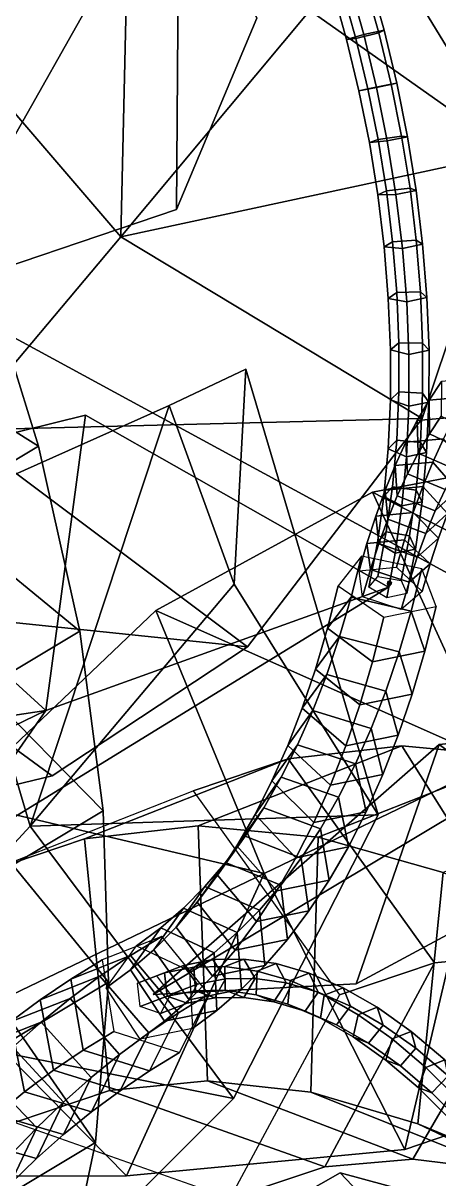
# Model space of a CAD drawing. Header units: metres. Extents: x -219 to 389, y -251 to 301.
# Drawn here: x 232.34 to 241.09, y 5.64 to 29.98 of the extents above; entities that cross this region are included whole.
import ezdxf

# ---------------------------------------------------------------- set-up
doc = ezdxf.new("R2010")
doc.units = ezdxf.units.M

msp = doc.modelspace()

# ---------------------------------------------------------------- linework, layer by layer
at = {"layer": 'Breeder_2Pdncle', "color": 3}
for points in [[(232.6656, 21.06792, 752.6669), (231.4367, 25.02446, 754.0355), (229.1978, 25.9537, 749.2349), (230.2727, 22.5646, 748.0892)], [(228.8534, 18.7818, 755.8525), (227.6245, 22.7384, 757.2211), (231.4367, 25.02446, 754.0355), (232.6656, 21.06792, 752.6669)], [(233.5331, 17.1703, 750.908), (232.6656, 21.06792, 752.6669), (230.2727, 22.5646, 748.0892), (231.0392, 19.2221, 746.6077)], [(229.7209, 14.8842, 754.0936), (228.8534, 18.7818, 755.8525), (232.6656, 21.06792, 752.6669), (233.5331, 17.1703, 750.908)], [(234.0262, 13.3902, 748.7854), (233.5331, 17.1703, 750.908), (231.0392, 19.2221, 746.6077), (231.4858, 15.9764, 744.813)], [(230.2139, 11.1041, 751.971), (229.7209, 14.8842, 754.0936), (233.5331, 17.1703, 750.908), (234.0262, 13.3902, 748.7854)], [(234.1374, 9.7845, 746.331), (234.0262, 13.3902, 748.7854), (231.4858, 15.9764, 744.813), (231.6057, 12.8765, 742.7321)], [(237.92, 14.4864, 754.6397), (240.3119, 14.7577, 758.2787), (236.0226, 13.07321, 761.2236), (233.6307, 12.8019, 757.5845)], [(240.3119, 14.7577, 758.2787), (242.8409, 14.5199, 761.8264), (238.5516, 12.8354, 764.7711), (236.0226, 13.07321, 761.2236)], [(240.9989, 10.1896, 753.6501), (243.0566, 10.389, 756.7614), (240.3119, 14.7577, 758.2787), (237.92, 14.4864, 754.6397)], [(243.0566, 10.389, 756.7614), (245.2293, 10.1526, 759.7908), (242.8409, 14.5199, 761.8264), (240.3119, 14.7577, 758.2787)], [(235.922, 13.8137, 751.3446), (237.92, 14.4864, 754.6397), (233.6307, 12.8019, 757.5845), (231.6327, 12.1291, 754.2894)], [(239.0009, 9.5168, 750.355), (240.9989, 10.1896, 753.6501), (237.92, 14.4864, 754.6397), (235.922, 13.8137, 751.3446)], [(242.8409, 14.5199, 761.8264), (245.4689, 13.7766, 765.2291), (241.1796, 12.09212, 768.1738), (238.5516, 12.8354, 764.7711)], [(230.3251, 7.4984, 749.5166), (230.2139, 11.1041, 751.971), (234.0262, 13.3902, 748.7854), (234.1374, 9.7845, 746.331)], [(233.6307, 12.8019, 757.5845), (236.0226, 13.07321, 761.2236), (236.2196, 7.7039, 761.4553), (234.1618, 7.5044, 758.344)], [(236.0226, 13.07321, 761.2236), (238.5516, 12.8354, 764.7711), (238.3923, 7.4675, 764.4848), (236.2196, 7.7039, 761.4553)], [(233.865, 6.4074, 743.5817), (234.1374, 9.7845, 746.331), (231.6057, 12.8765, 742.7321), (231.3973, 9.9689, 740.3961)], [(231.6327, 12.1291, 754.2894), (233.6307, 12.8019, 757.5845), (234.1618, 7.5044, 758.344), (232.1638, 6.8317, 755.0489)], [(238.5516, 12.8354, 764.7711), (241.1796, 12.09212, 768.1738), (240.6474, 6.7988, 767.3868), (238.3923, 7.4675, 764.4848)], [(241.1796, 12.09212, 768.1738), (243.8672, 10.8544, 771.3805), (242.9508, 5.7078, 770.1179), (240.6474, 6.7988, 767.3868)], [(238.6895, 5.8992, 755.9263), (240.5419, 6.05455, 758.7133), (243.0566, 10.389, 756.7614), (240.9989, 10.1896, 753.6501)], [(240.5419, 6.05455, 758.7133), (242.4958, 5.8189, 761.4244), (245.2293, 10.1526, 759.7908), (243.0566, 10.389, 756.7614)], [(236.6915, 5.2265, 752.6312), (238.6895, 5.8992, 755.9263), (240.9989, 10.1896, 753.6501), (239.0009, 9.5168, 750.355)], [(230.0528, 4.1214, 746.7673), (230.3251, 7.4984, 749.5166), (234.1374, 9.7845, 746.331), (233.865, 6.4074, 743.5817)], [(233.2132, 3.3098, 740.5788), (233.865, 6.4074, 743.5817), (231.3973, 9.9689, 740.3961), (230.8635, 7.2974, 737.8403)], [(234.1618, 7.5044, 758.344), (236.2196, 7.7039, 761.4553), (240.5419, 6.05455, 758.7133), (238.6895, 5.8992, 755.9263)], [(236.2196, 7.7039, 761.4553), (238.3923, 7.4675, 764.4848), (242.4958, 5.8189, 761.4244), (240.5419, 6.05455, 758.7133)], [(232.1638, 6.8317, 755.0489), (234.1618, 7.5044, 758.344), (238.6895, 5.8992, 755.9263), (236.6915, 5.2265, 752.6312)], [(238.3923, 7.4675, 764.4848), (240.6474, 6.7988, 767.3868), (244.5216, 5.1961, 764.0189), (242.4958, 5.8189, 761.4244)], [(232.3143, 0.8088, 737.7084), (233.2132, 3.3098, 740.5788), (230.8635, 7.2974, 737.8403), (229.9646, 4.7964, 734.9698)], [(240.6474, 6.7988, 767.3868), (242.9508, 5.7078, 770.1179), (246.5889, 4.1953, 766.4576), (244.5216, 5.1961, 764.0189)], [(229.401, 1.02379, 743.7644), (230.0528, 4.1214, 746.7673), (233.865, 6.4074, 743.5817), (233.2132, 3.3098, 740.5788)]]:
    msp.add_3dface(points, dxfattribs=at)
at = {"layer": 'Breeder_Intrnd', "color": 3}
for points in [[(241.6708, 22.1083, 766.775), (241.9305, 22.5017, 767.4063), (241.1418, 22.4288, 767.7761), (240.8821, 22.03534, 767.1448)], [(240.8821, 22.03534, 767.1448), (241.1418, 22.4288, 767.7761), (241.1353, 21.7001, 768.2321), (240.8886, 21.3275, 767.6325)], [(241.4222, 21.6819, 766.1607), (241.6708, 22.1083, 766.775), (240.8821, 22.03534, 767.1448), (240.6335, 21.6089, 766.5305)], [(240.6335, 21.6089, 766.5305), (240.8821, 22.03534, 767.1448), (240.8886, 21.3275, 767.6325), (240.6524, 20.9237, 767.0491)], [(241.1853, 21.2237, 765.565), (241.4222, 21.6819, 766.1607), (240.6335, 21.6089, 766.5305), (240.3966, 21.1507, 765.9348)], [(240.8886, 21.3275, 767.6325), (241.1353, 21.7001, 768.2321), (241.9038, 21.3238, 768.15), (241.6651, 20.964, 767.57)], [(240.3966, 21.1507, 765.9348), (240.6335, 21.6089, 766.5305), (240.6524, 20.9237, 767.0491), (240.4273, 20.4896, 766.4834)], [(240.9606, 20.7347, 764.9894), (241.1853, 21.2237, 765.565), (240.3966, 21.1507, 765.9348), (240.1719, 20.6618, 765.3592)], [(240.6524, 20.9237, 767.0491), (240.8886, 21.3275, 767.6325), (241.6651, 20.964, 767.57), (241.4365, 20.5741, 767.0056)], [(241.4708, 20.1427, 765.3471), (241.6844, 20.6059, 765.8939), (241.1853, 21.2237, 765.565), (240.9606, 20.7347, 764.9894)], [(240.1719, 20.6618, 765.3592), (240.3966, 21.1507, 765.9348), (240.4273, 20.4896, 766.4834), (240.2137, 20.02643, 765.9366)], [(240.7486, 20.2162, 764.4352), (240.9606, 20.7347, 764.9894), (240.1719, 20.6618, 765.3592), (239.96, 20.1433, 764.8051)], [(240.4273, 20.4896, 766.4834), (240.6524, 20.9237, 767.0491), (241.4365, 20.5741, 767.0056), (241.2186, 20.1549, 766.4583)], [(241.2694, 19.6513, 764.8207), (241.4708, 20.1427, 765.3471), (240.9606, 20.7347, 764.9894), (240.7486, 20.2162, 764.4352)], [(239.96, 20.1433, 764.8051), (240.1719, 20.6618, 765.3592), (240.2137, 20.02643, 765.9366), (240.0123, 19.5351, 765.4102)], [(240.2137, 20.02643, 765.9366), (240.4273, 20.4896, 766.4834), (241.2186, 20.1549, 766.4583), (241.0119, 19.7074, 765.9292)], [(241.0119, 19.7074, 765.9292), (241.2186, 20.1549, 766.4583), (241.6844, 20.6059, 765.8939), (241.4708, 20.1427, 765.3471)], [(240.55, 19.6694, 763.9037), (240.7486, 20.2162, 764.4352), (239.96, 20.1433, 764.8051), (239.7613, 19.5965, 764.2736)], [(241.0806, 19.1331, 764.3158), (241.2694, 19.6513, 764.8207), (240.7486, 20.2162, 764.4352), (240.55, 19.6694, 763.9037)], [(239.7613, 19.5965, 764.2736), (239.96, 20.1433, 764.8051), (240.0123, 19.5351, 765.4102), (239.8235, 19.01687, 764.9053)], [(240.0123, 19.5351, 765.4102), (240.2137, 20.02643, 765.9366), (241.0119, 19.7074, 765.9292), (240.8169, 19.2328, 765.4198)], [(240.8169, 19.2328, 765.4198), (241.0119, 19.7074, 765.9292), (241.4708, 20.1427, 765.3471), (241.2694, 19.6513, 764.8207)], [(240.3651, 19.09566, 763.3964), (240.55, 19.6694, 763.9037), (239.7613, 19.5965, 764.2736), (239.5765, 19.02271, 763.7662)], [(239.5765, 19.02271, 763.7662), (239.7613, 19.5965, 764.2736), (239.8235, 19.01687, 764.9053), (239.6477, 18.4729, 764.4232)], [(239.8235, 19.01687, 764.9053), (240.0123, 19.5351, 765.4102), (240.8169, 19.2328, 765.4198), (240.6341, 18.7321, 764.9312)], [(240.9048, 18.5892, 763.8337), (241.0806, 19.1331, 764.3158), (240.55, 19.6694, 763.9037), (240.3651, 19.09566, 763.3964)], [(240.6341, 18.7321, 764.9312), (240.8169, 19.2328, 765.4198), (241.2694, 19.6513, 764.8207), (241.0806, 19.1331, 764.3158)], [(240.2005, 18.5186, 762.9315), (240.3651, 19.09566, 763.3964), (239.5765, 19.02271, 763.7662), (239.4118, 18.4457, 763.3013)], [(239.4118, 18.4457, 763.3013), (239.5765, 19.02271, 763.7662), (239.6477, 18.4729, 764.4232), (239.483, 17.896, 763.9583)], [(239.6477, 18.4729, 764.4232), (239.8235, 19.01687, 764.9053), (240.6341, 18.7321, 764.9312), (240.4639, 18.2066, 764.4647)], [(240.7401, 18.0123, 763.3688), (240.9048, 18.5892, 763.8337), (240.3651, 19.09566, 763.3964), (240.2005, 18.5186, 762.9315)], [(240.4639, 18.2066, 764.4647), (240.6341, 18.7321, 764.9312), (241.0806, 19.1331, 764.3158), (240.9048, 18.5892, 763.8337)], [(239.2443, 17.8893, 762.1848), (239.46, 18.7527, 762.8155), (238.9694, 18.1261, 763.8394), (238.7458, 17.2337, 763.1865)], [(240.5037, 17.5943, 762.0918), (240.7273, 18.4867, 762.7447), (239.46, 18.7527, 762.8155), (239.2443, 17.8893, 762.1848)], [(240.2993, 17.6296, 763.9998), (240.4639, 18.2066, 764.4647), (240.9048, 18.5892, 763.8337), (240.7401, 18.0123, 763.3688)], [(239.483, 17.896, 763.9583), (239.6477, 18.4729, 764.4232), (240.4639, 18.2066, 764.4647), (240.2993, 17.6296, 763.9998)], [(240.7953, 16.7537, 763.0353), (241.0317, 17.6932, 763.7242), (240.7273, 18.4867, 762.7447), (240.5037, 17.5943, 762.0918)], [(238.7458, 17.2337, 763.1865), (238.9694, 18.1261, 763.8394), (239.9288, 17.467, 764.411), (239.6925, 16.5275, 763.722)], [(239.0015, 17.05829, 761.5211), (239.2443, 17.8893, 762.1848), (238.7458, 17.2337, 763.1865), (238.4942, 16.3749, 762.4996)], [(240.2521, 16.7355, 761.4049), (240.5037, 17.5943, 762.0918), (239.2443, 17.8893, 762.1848), (239.0015, 17.05829, 761.5211)], [(239.6925, 16.5275, 763.722), (239.9288, 17.467, 764.411), (241.0317, 17.6932, 763.7242), (240.7953, 16.7537, 763.0353)], [(240.5295, 15.8496, 762.3105), (240.7953, 16.7537, 763.0353), (240.5037, 17.5943, 762.0918), (240.2521, 16.7355, 761.4049)], [(238.7321, 16.2617, 760.8262), (239.0015, 17.05829, 761.5211), (238.4942, 16.3749, 762.4996), (238.2152, 15.5517, 761.7805)], [(238.4942, 16.3749, 762.4996), (238.7458, 17.2337, 763.1865), (239.6925, 16.5275, 763.722), (239.4266, 15.6234, 762.9974)], [(239.9731, 15.9123, 760.6857), (240.2521, 16.7355, 761.4049), (239.0015, 17.05829, 761.5211), (238.7321, 16.2617, 760.8262)], [(239.4266, 15.6234, 762.9974), (239.6925, 16.5275, 763.722), (240.7953, 16.7537, 763.0353), (240.5295, 15.8496, 762.3105)], [(240.2347, 14.9832, 761.5518), (240.5295, 15.8496, 762.3105), (240.2521, 16.7355, 761.4049), (239.9731, 15.9123, 760.6857)], [(238.2152, 15.5517, 761.7805), (238.4942, 16.3749, 762.4996), (239.4266, 15.6234, 762.9974), (239.1318, 14.757, 762.2386)], [(238.4369, 15.5014, 760.1017), (238.7321, 16.2617, 760.8262), (238.2152, 15.5517, 761.7805), (237.9094, 14.7662, 761.0307)], [(239.6673, 15.1267, 759.936), (239.9731, 15.9123, 760.6857), (238.7321, 16.2617, 760.8262), (238.4369, 15.5014, 760.1017)], [(239.1318, 14.757, 762.2386), (239.4266, 15.6234, 762.9974), (240.5295, 15.8496, 762.3105), (240.2347, 14.9832, 761.5518)], [(239.9118, 14.1565, 760.761), (240.2347, 14.9832, 761.5518), (239.9731, 15.9123, 760.6857), (239.6673, 15.1267, 759.936)], [(238.1165, 14.7794, 759.3494), (238.4369, 15.5014, 760.1017), (237.9094, 14.7662, 761.0307), (237.5776, 14.02022, 760.2523)], [(237.9094, 14.7662, 761.0307), (238.2152, 15.5517, 761.7805), (239.1318, 14.757, 762.2386), (238.8089, 13.9303, 761.4478)], [(239.3355, 14.3807, 759.1575), (239.6673, 15.1267, 759.936), (238.4369, 15.5014, 760.1017), (238.1165, 14.7794, 759.3494)], [(239.5614, 13.3714, 759.9399), (239.9118, 14.1565, 760.761), (239.6673, 15.1267, 759.936), (239.3355, 14.3807, 759.1575)], [(238.8089, 13.9303, 761.4478), (239.1318, 14.757, 762.2386), (240.2347, 14.9832, 761.5518), (239.9118, 14.1565, 760.761)], [(237.7717, 14.09731, 758.5711), (238.1165, 14.7794, 759.3494), (237.5776, 14.02022, 760.2523), (237.2206, 13.3155, 759.4468)], [(237.5776, 14.02022, 760.2523), (237.9094, 14.7662, 761.0307), (238.8089, 13.9303, 761.4478), (238.4586, 13.1452, 760.6266)], [(238.9785, 13.676, 758.3521), (239.3355, 14.3807, 759.1575), (238.1165, 14.7794, 759.3494), (237.7717, 14.09731, 758.5711)], [(239.1846, 12.63, 759.0905), (239.5614, 13.3714, 759.9399), (239.3355, 14.3807, 759.1575), (238.9785, 13.676, 758.3521)], [(238.4586, 13.1452, 760.6266), (238.8089, 13.9303, 761.4478), (239.9118, 14.1565, 760.761), (239.5614, 13.3714, 759.9399)], [(237.4034, 13.4567, 757.7687), (237.7717, 14.09731, 758.5711), (237.2206, 13.3155, 759.4468), (236.8393, 12.6538, 758.6166)], [(237.2206, 13.3155, 759.4468), (237.5776, 14.02022, 760.2523), (238.4586, 13.1452, 760.6266), (238.0817, 12.4038, 759.7773)], [(238.5972, 13.0144, 757.5218), (238.9785, 13.676, 758.3521), (237.7717, 14.09731, 758.5711), (237.4034, 13.4567, 757.7687)], [(238.782, 11.9339, 758.2148), (239.1846, 12.63, 759.0905), (238.9785, 13.676, 758.3521), (238.5972, 13.0144, 757.5218)], [(237.0123, 12.8593, 756.9439), (237.4034, 13.4567, 757.7687), (236.8393, 12.6538, 758.6166), (236.4345, 12.03679, 757.7632)], [(238.1924, 12.3973, 756.6685), (238.5972, 13.0144, 757.5218), (237.4034, 13.4567, 757.7687), (237.0123, 12.8593, 756.9439)], [(236.8393, 12.6538, 758.6166), (237.2206, 13.3155, 759.4468), (238.0817, 12.4038, 759.7773), (237.6792, 11.7077, 758.9017)], [(238.0817, 12.4038, 759.7773), (238.4586, 13.1452, 760.6266), (239.5614, 13.3714, 759.9399), (239.1846, 12.63, 759.0905)], [(238.3549, 11.2849, 757.3151), (238.782, 11.9339, 758.2148), (238.5972, 13.0144, 757.5218), (238.1924, 12.3973, 756.6685)], [(236.5996, 12.3064, 756.099), (237.0123, 12.8593, 756.9439), (236.4345, 12.03679, 757.7632), (236.0072, 11.4658, 756.8891)], [(236.4345, 12.03679, 757.7632), (236.8393, 12.6538, 758.6166), (237.6792, 11.7077, 758.9017), (237.252, 11.05877, 758.0019)], [(237.7651, 11.8263, 755.7944), (238.1924, 12.3973, 756.6685), (237.0123, 12.8593, 756.9439), (236.5996, 12.3064, 756.099)], [(237.6792, 11.7077, 758.9017), (238.0817, 12.4038, 759.7773), (239.1846, 12.63, 759.0905), (238.782, 11.9339, 758.2148)], [(236.166, 11.7994, 755.2358), (236.5996, 12.3064, 756.099), (236.0072, 11.4658, 756.8891), (235.5585, 10.9423, 755.9962)], [(237.3164, 11.3028, 754.9014), (237.7651, 11.8263, 755.7944), (236.5996, 12.3064, 756.099), (236.166, 11.7994, 755.2358)], [(237.904, 10.6845, 756.3934), (238.3549, 11.2849, 757.3151), (238.1924, 12.3973, 756.6685), (237.7651, 11.8263, 755.7944)], [(236.0072, 11.4658, 756.8891), (236.4345, 12.03679, 757.7632), (237.252, 11.05877, 758.0019), (236.8012, 10.4583, 757.0802)], [(237.252, 11.05877, 758.0019), (237.6792, 11.7077, 758.9017), (238.782, 11.9339, 758.2148), (238.3549, 11.2849, 757.3151)], [(235.7128, 11.3395, 754.3566), (236.166, 11.7994, 755.2358), (235.5585, 10.9423, 755.9962), (235.0895, 10.4675, 755.0866)], [(236.8474, 10.8281, 753.9919), (237.3164, 11.3028, 754.9014), (236.166, 11.7994, 755.2358), (235.7128, 11.3395, 754.3566)], [(237.4306, 10.1342, 755.452), (237.904, 10.6845, 756.3934), (237.7651, 11.8263, 755.7944), (237.3164, 11.3028, 754.9014)], [(235.5585, 10.9423, 755.9962), (236.0072, 11.4658, 756.8891), (236.8012, 10.4583, 757.0802), (236.3278, 9.908, 756.1388)], [(235.241, 10.9278, 753.4634), (235.7128, 11.3395, 754.3566), (235.0895, 10.4675, 755.0866), (234.6012, 10.04272, 754.1627)], [(236.3591, 10.4032, 753.0679), (236.8474, 10.8281, 753.9919), (235.7128, 11.3395, 754.3566), (235.241, 10.9278, 753.4634)], [(236.8012, 10.4583, 757.0802), (237.252, 11.05877, 758.0019), (238.3549, 11.2849, 757.3151), (237.904, 10.6845, 756.3934)], [(236.9358, 9.6353, 754.4931), (237.4306, 10.1342, 755.452), (237.3164, 11.3028, 754.9014), (236.8474, 10.8281, 753.9919)], [(234.6015, 10.3436, 751.0272), (235.2587, 10.7481, 752.2158), (234.0026, 10.2548, 753.0781), (233.3455, 9.8503, 751.8896)], [(234.7269, 10.5486, 752.5129), (235.241, 10.9278, 753.4634), (234.6012, 10.04272, 754.1627), (234.0871, 9.6634, 753.2122)], [(235.6099, 9.1384, 750.9233), (236.2501, 9.532, 752.0811), (235.2587, 10.7481, 752.2158), (234.6015, 10.3436, 751.0272)], [(235.8451, 10.02405, 752.1175), (236.3591, 10.4032, 753.0679), (235.241, 10.9278, 753.4634), (234.7269, 10.5486, 752.5129)], [(235.0895, 10.4675, 755.0866), (235.5585, 10.9423, 755.9962), (236.3278, 9.908, 756.1388), (235.833, 9.4091, 755.1799)], [(236.4208, 9.1889, 753.519), (236.9358, 9.6353, 754.4931), (236.8474, 10.8281, 753.9919), (236.3591, 10.4032, 753.0679)], [(234.6012, 10.04272, 754.1627), (235.0895, 10.4675, 755.0866), (235.833, 9.4091, 755.1799), (235.3179, 8.9627, 754.2059)], [(236.3278, 9.908, 756.1388), (236.8012, 10.4583, 757.0802), (237.904, 10.6845, 756.3934), (237.4306, 10.1342, 755.452)], [(233.9589, 9.9077, 749.8419), (234.6015, 10.3436, 751.0272), (233.3455, 9.8503, 751.8896), (232.7029, 9.4144, 750.7042)], [(233.3455, 9.8503, 751.8896), (234.0026, 10.2548, 753.0781), (234.2481, 8.7457, 753.4556), (233.6078, 8.3522, 752.2979)], [(234.9838, 8.7143, 749.7687), (235.6099, 9.1384, 750.9233), (234.6015, 10.3436, 751.0272), (233.9589, 9.9077, 749.8419)], [(235.9067, 8.8097, 752.5686), (236.4208, 9.1889, 753.519), (236.3591, 10.4032, 753.0679), (235.8451, 10.02405, 752.1175)], [(234.0871, 9.6634, 753.2122), (234.6012, 10.04272, 754.1627), (235.3179, 8.9627, 754.2059), (234.8039, 8.5835, 753.2554)], [(235.833, 9.4091, 755.1799), (236.3278, 9.908, 756.1388), (237.4306, 10.1342, 755.452), (236.9358, 9.6353, 754.4931)], [(233.3312, 9.4406, 748.6603), (233.9589, 9.9077, 749.8419), (232.7029, 9.4144, 750.7042), (232.0751, 8.9473, 749.5226)], [(232.7029, 9.4144, 750.7042), (233.3455, 9.8503, 751.8896), (233.6078, 8.3522, 752.2979), (232.9817, 7.928, 751.1432)], [(234.3722, 8.2597, 748.6179), (234.9838, 8.7143, 749.7687), (233.9589, 9.9077, 749.8419), (233.3312, 9.4406, 748.6603)], [(234.9993, 7.9147, 751.7042), (235.6291, 8.3016, 752.8429), (236.2501, 9.532, 752.0811), (235.6099, 9.1384, 750.9233)], [(235.3179, 8.9627, 754.2059), (235.833, 9.4091, 755.1799), (236.9358, 9.6353, 754.4931), (236.4208, 9.1889, 753.519)], [(232.7188, 8.9426, 747.4834), (233.3312, 9.4406, 748.6603), (232.0751, 8.9473, 749.5226), (231.4627, 8.4493, 748.3457)], [(232.0751, 8.9473, 749.5226), (232.7029, 9.4144, 750.7042), (232.9817, 7.928, 751.1432), (232.3701, 7.4734, 749.9924)], [(233.7755, 7.775, 747.4715), (234.3722, 8.2597, 748.6179), (233.3312, 9.4406, 748.6603), (232.7188, 8.9426, 747.4834)], [(234.3833, 7.4977, 750.5684), (234.9993, 7.9147, 751.7042), (235.6099, 9.1384, 750.9233), (234.9838, 8.7143, 749.7687)], [(234.8039, 8.5835, 753.2554), (235.3179, 8.9627, 754.2059), (236.4208, 9.1889, 753.519), (235.9067, 8.8097, 752.5686)], [(232.122, 8.414, 746.3118), (232.7188, 8.9426, 747.4834), (231.4627, 8.4493, 748.3457), (230.866, 7.9207, 747.1741)], [(231.4627, 8.4493, 748.3457), (232.0751, 8.9473, 749.5226), (232.3701, 7.4734, 749.9924), (231.7734, 6.9887, 748.846)], [(233.1941, 7.2606, 746.3303), (233.7755, 7.775, 747.4715), (232.7188, 8.9426, 747.4834), (232.122, 8.414, 746.3118)], [(233.6078, 8.3522, 752.2979), (234.2481, 8.7457, 753.4556), (235.6291, 8.3016, 752.8429), (234.9993, 7.9147, 751.7042)], [(233.7816, 7.05093, 749.4364), (234.3833, 7.4977, 750.5684), (234.9838, 8.7143, 749.7687), (234.3722, 8.2597, 748.6179)], [(232.6282, 6.7166, 745.1949), (233.1941, 7.2606, 746.3303), (232.122, 8.414, 746.3118), (231.5413, 7.8551, 745.1462)], [(232.9817, 7.928, 751.1432), (233.6078, 8.3522, 752.2979), (234.9993, 7.9147, 751.7042), (234.3833, 7.4977, 750.5684)], [(233.1946, 6.5744, 748.3088), (233.7816, 7.05093, 749.4364), (234.3722, 8.2597, 748.6179), (233.7755, 7.775, 747.4715)], [(232.0783, 6.1435, 744.0661), (232.6282, 6.7166, 745.1949), (231.5413, 7.8551, 745.1462), (230.9769, 7.2663, 743.9874)], [(232.3701, 7.4734, 749.9924), (232.9817, 7.928, 751.1432), (234.3833, 7.4977, 750.5684), (233.7816, 7.05093, 749.4364)], [(232.6226, 6.06868, 747.1863), (233.1946, 6.5744, 748.3088), (233.7755, 7.775, 747.4715), (233.1941, 7.2606, 746.3303)], [(231.7734, 6.9887, 748.846), (232.3701, 7.4734, 749.9924), (233.7816, 7.05093, 749.4364), (233.1946, 6.5744, 748.3088)], [(232.0659, 5.5338, 746.0695), (232.6226, 6.06868, 747.1863), (233.1941, 7.2606, 746.3303), (232.6282, 6.7166, 745.1949)], [(231.192, 6.4743, 747.7048), (231.7734, 6.9887, 748.846), (233.1946, 6.5744, 748.3088), (232.6226, 6.06868, 747.1863)], [(231.5249, 4.9704, 744.9591), (232.0659, 5.5338, 746.0695), (232.6282, 6.7166, 745.1949), (232.0783, 6.1435, 744.0661)], [(230.6261, 5.9303, 746.5695), (231.192, 6.4743, 747.7048), (232.6226, 6.06868, 747.1863), (232.0659, 5.5338, 746.0695)]]:
    msp.add_3dface(points, dxfattribs=at)
at = {"layer": 'Breeder_Leaf', "color": 3}
for points in [[(228.2373, 69.8828, 104.9231), (265.9114, 4.9972, 60.4566), (225.3758, 27.03698, 104.7662)], [(228.2373, 69.8828, 104.9231), (225.3758, 27.03698, 104.7662), (265.9114, 4.9972, 60.4566)], [(229.2227, 31.5194, 736.8373), (234.5917, 34.06179, 731.9487), (234.3943, 25.4744, 735.886)], [(229.2227, 31.5194, 736.8373), (234.3943, 25.4744, 735.886), (234.5917, 34.06179, 731.9487)], [(234.3943, 25.4744, 735.886), (234.5917, 34.06179, 731.9487), (238.3752, 30.2397, 729.5614)], [(234.3943, 25.4744, 735.886), (238.3752, 30.2397, 729.5614), (234.5917, 34.06179, 731.9487)], [(235.6263, 33.7508, 767.34), (230.2684, 24.2577, 768.4029), (229.6633, 32.8871, 769.3261)], [(235.6263, 33.7508, 767.34), (229.6633, 32.8871, 769.3261), (230.2684, 24.2577, 768.4029)], [(235.6263, 33.7508, 767.34), (235.5702, 26.05454, 766.2354), (230.2684, 24.2577, 768.4029)], [(235.6263, 33.7508, 767.34), (230.2684, 24.2577, 768.4029), (235.5702, 26.05454, 766.2354)], [(235.6263, 33.7508, 767.34), (237.2556, 30.07849, 763.3652), (235.5702, 26.05454, 766.2354)], [(235.6263, 33.7508, 767.34), (235.5702, 26.05454, 766.2354), (237.2556, 30.07849, 763.3652)], [(239.4423, 32.4491, 721.1463), (242.6145, 27.2468, 731.9849), (238.3752, 30.2397, 729.5614)], [(239.4423, 32.4491, 721.1463), (238.3752, 30.2397, 729.5614), (242.6145, 27.2468, 731.9849)], [(230.976, 21.4053, 740.6439), (229.2227, 31.5194, 736.8373), (234.3943, 25.4744, 735.886)], [(230.976, 21.4053, 740.6439), (234.3943, 25.4744, 735.886), (229.2227, 31.5194, 736.8373)], [(238.3752, 30.2397, 729.5614), (242.6145, 27.2468, 731.9849), (234.3943, 25.4744, 735.886)], [(238.3752, 30.2397, 729.5614), (234.3943, 25.4744, 735.886), (242.6145, 27.2468, 731.9849)], [(265.9114, 4.9972, 60.4566), (215.0832, 0.6463, 135.5015), (225.3758, 27.03698, 104.7662)], [(265.9114, 4.9972, 60.4566), (225.3758, 27.03698, 104.7662), (215.0832, 0.6463, 135.5015)], [(234.3943, 25.4744, 735.886), (242.6145, 27.2468, 731.9849), (240.7389, 21.6493, 736.7704)], [(234.3943, 25.4744, 735.886), (240.7389, 21.6493, 736.7704), (242.6145, 27.2468, 731.9849)], [(240.7389, 21.6493, 736.7704), (230.976, 21.4053, 740.6439), (234.3943, 25.4744, 735.886)], [(240.7389, 21.6493, 736.7704), (234.3943, 25.4744, 735.886), (230.976, 21.4053, 740.6439)], [(235.4133, 21.925, 722.8968), (237.0282, 22.6922, 711.0805), (236.7815, 18.1652, 718.5825)], [(235.4133, 21.925, 722.8968), (236.7815, 18.1652, 718.5825), (237.0282, 22.6922, 711.0805)], [(237.0282, 22.6922, 711.0805), (239.8123, 13.3084, 718.7482), (236.7815, 18.1652, 718.5825)], [(237.0282, 22.6922, 711.0805), (236.7815, 18.1652, 718.5825), (239.8123, 13.3084, 718.7482)], [(230.5154, 19.7371, 728.4114), (235.4133, 21.925, 722.8968), (232.4926, 13.07077, 724.4313)], [(230.5154, 19.7371, 728.4114), (232.4926, 13.07077, 724.4313), (235.4133, 21.925, 722.8968)], [(232.4926, 13.07077, 724.4313), (235.4133, 21.925, 722.8968), (236.7815, 18.1652, 718.5825)], [(232.4926, 13.07077, 724.4313), (236.7815, 18.1652, 718.5825), (235.4133, 21.925, 722.8968)], [(230.976, 21.4053, 740.6439), (240.7389, 21.6493, 736.7704), (237.0656, 16.8407, 740.8635)], [(230.976, 21.4053, 740.6439), (237.0656, 16.8407, 740.8635), (240.7389, 21.6493, 736.7704)], [(237.0656, 16.8407, 740.8635), (227.9433, 17.7944, 744.888), (230.976, 21.4053, 740.6439)], [(237.0656, 16.8407, 740.8635), (230.976, 21.4053, 740.6439), (227.9433, 17.7944, 744.888)], [(239.6917, 20.1016, 785.0446), (244.0757, 20.9452, 782.7405), (246.6417, 16.5178, 782.3834)], [(239.6917, 20.1016, 785.0446), (246.6417, 16.5178, 782.3834), (244.0757, 20.9452, 782.7405)], [(242.2945, 14.4236, 784.4057), (235.1361, 17.612, 788.1014), (239.6917, 20.1016, 785.0446)], [(242.2945, 14.4236, 784.4057), (239.6917, 20.1016, 785.0446), (235.1361, 17.612, 788.1014)], [(239.6917, 20.1016, 785.0446), (246.6417, 16.5178, 782.3834), (242.2945, 14.4236, 784.4057)], [(239.6917, 20.1016, 785.0446), (242.2945, 14.4236, 784.4057), (246.6417, 16.5178, 782.3834)], [(228.6907, 8.9508, 728.8417), (230.5154, 19.7371, 728.4114), (232.4926, 13.07077, 724.4313)], [(228.6907, 8.9508, 728.8417), (232.4926, 13.07077, 724.4313), (230.5154, 19.7371, 728.4114)], [(236.7815, 18.1652, 718.5825), (239.8123, 13.3084, 718.7482), (232.4926, 13.07077, 724.4313)], [(236.7815, 18.1652, 718.5825), (232.4926, 13.07077, 724.4313), (239.8123, 13.3084, 718.7482)], [(237.0656, 16.8407, 740.8635), (232.9514, 14.1315, 744.4476), (227.9433, 17.7944, 744.888)], [(237.0656, 16.8407, 740.8635), (227.9433, 17.7944, 744.888), (232.9514, 14.1315, 744.4476)], [(227.9433, 17.7944, 744.888), (232.9514, 14.1315, 744.4476), (228.2682, 12.9976, 744.7681)], [(227.9433, 17.7944, 744.888), (228.2682, 12.9976, 744.7681), (232.9514, 14.1315, 744.4476)], [(237.4124, 12.07163, 786.6938), (230.9276, 13.6012, 790.442), (235.1361, 17.612, 788.1014)], [(237.4124, 12.07163, 786.6938), (235.1361, 17.612, 788.1014), (230.9276, 13.6012, 790.442)], [(235.1361, 17.612, 788.1014), (242.2945, 14.4236, 784.4057), (237.4124, 12.07163, 786.6938)], [(235.1361, 17.612, 788.1014), (237.4124, 12.07163, 786.6938), (242.2945, 14.4236, 784.4057)], [(242.2945, 14.4236, 784.4057), (240.3716, 6.258, 787.7433), (237.4124, 12.07163, 786.6938)], [(242.2945, 14.4236, 784.4057), (237.4124, 12.07163, 786.6938), (240.3716, 6.258, 787.7433)], [(245.3519, 7.9568, 784.9577), (240.3716, 6.258, 787.7433), (242.2945, 14.4236, 784.4057)], [(245.3519, 7.9568, 784.9577), (242.2945, 14.4236, 784.4057), (240.3716, 6.258, 787.7433)], [(231.191, 9.08115, 789.0975), (230.9276, 13.6012, 790.442), (237.4124, 12.07163, 786.6938)], [(231.191, 9.08115, 789.0975), (237.4124, 12.07163, 786.6938), (230.9276, 13.6012, 790.442)], [(232.4926, 13.07077, 724.4313), (239.8123, 13.3084, 718.7482), (236.7715, 7.3328, 722.3255)], [(232.4926, 13.07077, 724.4313), (236.7715, 7.3328, 722.3255), (239.8123, 13.3084, 718.7482)], [(236.7715, 7.3328, 722.3255), (228.6907, 8.9508, 728.8417), (232.4926, 13.07077, 724.4313)], [(236.7715, 7.3328, 722.3255), (232.4926, 13.07077, 724.4313), (228.6907, 8.9508, 728.8417)], [(237.4124, 12.07163, 786.6938), (234.5192, 5.7042, 790.1298), (231.191, 9.08115, 789.0975)], [(237.4124, 12.07163, 786.6938), (231.191, 9.08115, 789.0975), (234.5192, 5.7042, 790.1298)], [(240.3716, 6.258, 787.7433), (234.5192, 5.7042, 790.1298), (237.4124, 12.07163, 786.6938)], [(240.3716, 6.258, 787.7433), (237.4124, 12.07163, 786.6938), (234.5192, 5.7042, 790.1298)], [(234.5192, 5.7042, 790.1298), (224.9212, 5.6916, 787.8918), (231.191, 9.08115, 789.0975)], [(234.5192, 5.7042, 790.1298), (231.191, 9.08115, 789.0975), (224.9212, 5.6916, 787.8918)], [(228.6907, 8.9508, 728.8417), (236.7715, 7.3328, 722.3255), (232.314, 2.8779, 726.0207)], [(228.6907, 8.9508, 728.8417), (232.314, 2.8779, 726.0207), (236.7715, 7.3328, 722.3255)], [(234.6834, 3.3035, 769.6626), (239.0099, 5.7688, 766.1533), (243.1686, 1.3768, 764.7017)], [(234.6834, 3.3035, 769.6626), (243.1686, 1.3768, 764.7017), (239.0099, 5.7688, 766.1533)], [(243.1686, 1.3768, 764.7017), (239.0099, 5.7688, 766.1533), (241.5432, 5.08071, 762.1)], [(243.1686, 1.3768, 764.7017), (241.5432, 5.08071, 762.1), (239.0099, 5.7688, 766.1533)]]:
    msp.add_3dface(points, dxfattribs=at)
at = {"layer": 'Breeder_Mrstm', "color": 3}
for points in [[(240.0072, 18.1734, 763.5824), (240.0395, 18.1908, 763.6131), (240.0178, 18.2049, 763.599)], [(240.0072, 18.1734, 763.5824), (240.0178, 18.2049, 763.599), (240.0395, 18.1908, 763.6131)], [(240.0318, 18.1581, 763.5907), (240.0395, 18.1908, 763.6131), (240.0072, 18.1734, 763.5824)], [(240.0318, 18.1581, 763.5907), (240.0072, 18.1734, 763.5824), (240.0395, 18.1908, 763.6131)], [(240.0318, 18.1581, 763.5907), (240.0072, 18.1734, 763.5824), (240.0258, 18.1024, 763.5099)], [(240.0318, 18.1581, 763.5907), (240.0258, 18.1024, 763.5099), (240.0072, 18.1734, 763.5824)], [(240.0101, 18.1818, 763.5658), (240.0244, 18.1953, 763.6107), (240.0192, 18.2139, 763.5885)], [(240.0101, 18.1818, 763.5658), (240.0192, 18.2139, 763.5885), (240.0244, 18.1953, 763.6107)], [(240.0101, 18.1818, 763.5658), (240.0192, 18.2139, 763.5885), (240.0174, 18.1998, 763.5428)], [(240.0101, 18.1818, 763.5658), (240.0174, 18.1998, 763.5428), (240.0192, 18.2139, 763.5885)], [(240.0101, 18.1818, 763.5658), (240.0174, 18.1998, 763.5428), (240.0258, 18.1024, 763.5099)], [(240.0101, 18.1818, 763.5658), (240.0258, 18.1024, 763.5099), (240.0174, 18.1998, 763.5428)], [(240.0175, 18.1648, 763.5851), (240.0244, 18.1953, 763.6107), (240.0101, 18.1818, 763.5658)], [(240.0175, 18.1648, 763.5851), (240.0101, 18.1818, 763.5658), (240.0244, 18.1953, 763.6107)], [(240.0258, 18.1024, 763.5099), (240.0175, 18.1648, 763.5851), (240.0101, 18.1818, 763.5658)], [(240.0258, 18.1024, 763.5099), (240.0101, 18.1818, 763.5658), (240.0175, 18.1648, 763.5851)], [(240.0134, 18.1902, 763.5517), (240.0187, 18.2227, 763.5752), (240.0351, 18.1964, 763.5373)], [(240.0134, 18.1902, 763.5517), (240.0351, 18.1964, 763.5373), (240.0187, 18.2227, 763.5752)], [(240.0258, 18.1024, 763.5099), (240.0134, 18.1902, 763.5517), (240.0351, 18.1964, 763.5373)], [(240.0258, 18.1024, 763.5099), (240.0351, 18.1964, 763.5373), (240.0134, 18.1902, 763.5517)], [(240.0174, 18.1998, 763.5428), (240.0192, 18.2139, 763.5885), (240.0306, 18.2269, 763.5646)], [(240.0174, 18.1998, 763.5428), (240.0306, 18.2269, 763.5646), (240.0192, 18.2139, 763.5885)], [(240.0351, 18.1964, 763.5373), (240.0187, 18.2227, 763.5752), (240.044, 18.2277, 763.5612)], [(240.0351, 18.1964, 763.5373), (240.044, 18.2277, 763.5612), (240.0187, 18.2227, 763.5752)], [(240.0351, 18.1964, 763.5373), (240.0648, 18.195, 763.5331), (240.0258, 18.1024, 763.5099)], [(240.0351, 18.1964, 763.5373), (240.0258, 18.1024, 763.5099), (240.0648, 18.195, 763.5331)], [(240.0258, 18.1024, 763.5099), (240.052, 18.1939, 763.5334), (240.0728, 18.1814, 763.5449)], [(240.0258, 18.1024, 763.5099), (240.0728, 18.1814, 763.5449), (240.052, 18.1939, 763.5334)], [(240.0728, 18.1814, 763.5449), (240.0842, 18.1651, 763.5674), (240.0258, 18.1024, 763.5099)], [(240.0728, 18.1814, 763.5449), (240.0258, 18.1024, 763.5099), (240.0842, 18.1651, 763.5674)], [(240.0258, 18.1024, 763.5099), (240.079, 18.1706, 763.556), (240.0703, 18.1579, 763.5778)], [(240.0258, 18.1024, 763.5099), (240.0703, 18.1579, 763.5778), (240.079, 18.1706, 763.556)], [(240.0258, 18.1024, 763.5099), (240.0578, 18.1527, 763.5877), (240.0318, 18.1581, 763.5907)], [(240.0258, 18.1024, 763.5099), (240.0318, 18.1581, 763.5907), (240.0578, 18.1527, 763.5877)], [(240.0703, 18.1579, 763.5778), (240.0483, 18.1521, 763.5975), (240.0258, 18.1024, 763.5099)], [(240.0703, 18.1579, 763.5778), (240.0258, 18.1024, 763.5099), (240.0483, 18.1521, 763.5975)], [(240.0318, 18.1581, 763.5907), (240.0679, 18.1832, 763.6123), (240.0395, 18.1908, 763.6131)], [(240.0318, 18.1581, 763.5907), (240.0395, 18.1908, 763.6131), (240.0679, 18.1832, 763.6123)], [(240.0578, 18.1527, 763.5877), (240.0679, 18.1832, 763.6123), (240.0318, 18.1581, 763.5907)], [(240.0578, 18.1527, 763.5877), (240.0318, 18.1581, 763.5907), (240.0679, 18.1832, 763.6123)], [(240.0351, 18.1964, 763.5373), (240.044, 18.2277, 763.5612), (240.0648, 18.195, 763.5331)], [(240.0351, 18.1964, 763.5373), (240.0648, 18.195, 763.5331), (240.044, 18.2277, 763.5612)], [(240.0648, 18.195, 763.5331), (240.044, 18.2277, 763.5612), (240.0725, 18.2203, 763.5593)], [(240.0648, 18.195, 763.5331), (240.0725, 18.2203, 763.5593), (240.044, 18.2277, 763.5612)], [(240.0703, 18.1579, 763.5778), (240.077, 18.1901, 763.6013), (240.0483, 18.1521, 763.5975)], [(240.0703, 18.1579, 763.5778), (240.0483, 18.1521, 763.5975), (240.077, 18.1901, 763.6013)], [(240.0483, 18.1521, 763.5975), (240.077, 18.1901, 763.6013), (240.0517, 18.1846, 763.6152)], [(240.0483, 18.1521, 763.5975), (240.0517, 18.1846, 763.6152), (240.077, 18.1901, 763.6013)], [(240.052, 18.1939, 763.5334), (240.0594, 18.2275, 763.5547), (240.0728, 18.1814, 763.5449)], [(240.052, 18.1939, 763.5334), (240.0728, 18.1814, 763.5449), (240.0594, 18.2275, 763.5547)], [(240.0728, 18.1814, 763.5449), (240.0594, 18.2275, 763.5547), (240.0803, 18.2127, 763.5692)], [(240.0728, 18.1814, 763.5449), (240.0803, 18.2127, 763.5692), (240.0594, 18.2275, 763.5547)], [(240.079, 18.1706, 763.556), (240.0894, 18.203, 763.5779), (240.0703, 18.1579, 763.5778)], [(240.079, 18.1706, 763.556), (240.0703, 18.1579, 763.5778), (240.0894, 18.203, 763.5779)], [(240.0703, 18.1579, 763.5778), (240.0894, 18.203, 763.5779), (240.077, 18.1901, 763.6013)], [(240.0703, 18.1579, 763.5778), (240.077, 18.1901, 763.6013), (240.0894, 18.203, 763.5779)], [(240.0728, 18.1814, 763.5449), (240.0803, 18.2127, 763.5692), (240.0842, 18.1651, 763.5674)], [(240.0728, 18.1814, 763.5449), (240.0842, 18.1651, 763.5674), (240.0803, 18.2127, 763.5692)], [(240.0842, 18.1651, 763.5674), (240.0803, 18.2127, 763.5692), (240.0857, 18.1937, 763.5911)], [(240.0842, 18.1651, 763.5674), (240.0857, 18.1937, 763.5911), (240.0803, 18.2127, 763.5692)]]:
    msp.add_3dface(points, dxfattribs=at)
at = {"layer": 'Breeder_Petiole', "color": 3}
for points in [[(239.5113, 29.7385, 767.0044), (239.2023, 30.837, 766.87), (239.6276, 30.9243, 766.6051), (239.9366, 29.8257, 766.7395)], [(239.9366, 29.8257, 766.7395), (239.6276, 30.9243, 766.6051), (239.5262, 30.8364, 766.1233), (239.8264, 29.7717, 766.2546)], [(239.1484, 29.6326, 766.6769), (238.8483, 30.6974, 766.5455), (239.2023, 30.837, 766.87), (239.5113, 29.7385, 767.0044)], [(239.342, 29.653, 766.2162), (239.0473, 30.697, 766.0867), (238.8483, 30.6974, 766.5455), (239.1484, 29.6326, 766.6769)], [(239.8264, 29.7717, 766.2546), (239.5262, 30.8364, 766.1233), (239.0473, 30.697, 766.0867), (239.342, 29.653, 766.2162)], [(239.4086, 28.5512, 766.7386), (239.1484, 29.6326, 766.6769), (239.5113, 29.7385, 767.0044), (239.7791, 28.6228, 767.0669)], [(240.0866, 28.6902, 766.3164), (239.8264, 29.7717, 766.2546), (239.342, 29.653, 766.2162), (239.5976, 28.5926, 766.2773)], [(239.7791, 28.6228, 767.0669), (239.5113, 29.7385, 767.0044), (239.9366, 29.8257, 766.7395), (240.2044, 28.71, 766.8021)], [(240.2044, 28.71, 766.8021), (239.9366, 29.8257, 766.7395), (239.8264, 29.7717, 766.2546), (240.0866, 28.6902, 766.3164)], [(239.5976, 28.5926, 766.2773), (239.342, 29.653, 766.2162), (239.1484, 29.6326, 766.6769), (239.4086, 28.5512, 766.7386)], [(239.6275, 27.4589, 766.7303), (239.4086, 28.5512, 766.7386), (239.7791, 28.6228, 767.0669), (240.0041, 27.496, 767.0573)], [(239.8127, 27.5216, 766.27), (239.5976, 28.5926, 766.2773), (239.4086, 28.5512, 766.7386), (239.6275, 27.4589, 766.7303)], [(240.3055, 27.598, 766.3081), (240.0866, 28.6902, 766.3164), (239.5976, 28.5926, 766.2773), (239.8127, 27.5216, 766.27)], [(240.0041, 27.496, 767.0573), (239.7791, 28.6228, 767.0669), (240.2044, 28.71, 766.8021), (240.4295, 27.5832, 766.7924)], [(240.4295, 27.5832, 766.7924), (240.2044, 28.71, 766.8021), (240.0866, 28.6902, 766.3164), (240.3055, 27.598, 766.3081)], [(239.986, 26.4457, 766.1939), (239.8127, 27.5216, 766.27), (239.6275, 27.4589, 766.7303), (239.8038, 26.3617, 766.6521)], [(239.8038, 26.3617, 766.6521), (239.6275, 27.4589, 766.7303), (240.0041, 27.496, 767.0573), (240.1853, 26.3642, 766.9755)], [(240.4818, 26.5008, 766.2299), (240.3055, 27.598, 766.3081), (239.8127, 27.5216, 766.27), (239.986, 26.4457, 766.1939)], [(240.1853, 26.3642, 766.9755), (240.0041, 27.496, 767.0573), (240.4295, 27.5832, 766.7924), (240.6107, 26.4514, 766.7106)], [(240.6107, 26.4514, 766.7106), (240.4295, 27.5832, 766.7924), (240.3055, 27.598, 766.3081), (240.4818, 26.5008, 766.2299)], [(240.1167, 25.3707, 766.0497), (239.986, 26.4457, 766.1939), (239.8038, 26.3617, 766.6521), (239.9366, 25.2656, 766.5043)], [(239.9366, 25.2656, 766.5043), (239.8038, 26.3617, 766.6521), (240.1853, 26.3642, 766.9755), (240.3216, 25.2336, 766.822)], [(240.6146, 25.4046, 766.0822), (240.4818, 26.5008, 766.2299), (239.986, 26.4457, 766.1939), (240.1167, 25.3707, 766.0497)], [(240.3216, 25.2336, 766.822), (240.1853, 26.3642, 766.9755), (240.6107, 26.4514, 766.7106), (240.747, 25.3208, 766.5571)], [(240.747, 25.3208, 766.5571), (240.6107, 26.4514, 766.7106), (240.4818, 26.5008, 766.2299), (240.6146, 25.4046, 766.0822)], [(240.204, 24.3025, 765.8381), (240.1167, 25.3707, 766.0497), (239.9366, 25.2656, 766.5043), (240.0253, 24.1764, 766.2878)], [(240.7032, 24.3154, 765.8657), (240.6146, 25.4046, 766.0822), (240.1167, 25.3707, 766.0497), (240.204, 24.3025, 765.8381)], [(240.4123, 24.1103, 766.5976), (240.3216, 25.2336, 766.822), (240.747, 25.3208, 766.5571), (240.8377, 24.1975, 766.3328)], [(240.8377, 24.1975, 766.3328), (240.747, 25.3208, 766.5571), (240.6146, 25.4046, 766.0822), (240.7032, 24.3154, 765.8657)], [(240.0253, 24.1764, 766.2878), (239.9366, 25.2656, 766.5043), (240.3216, 25.2336, 766.822), (240.4123, 24.1103, 766.5976)], [(240.2475, 23.2468, 765.5602), (240.204, 24.3025, 765.8381), (240.0253, 24.1764, 766.2878), (240.0692, 23.1001, 766.0038)], [(240.0692, 23.1001, 766.0038), (240.0253, 24.1764, 766.2878), (240.4123, 24.1103, 766.5976), (240.4569, 23.00039, 766.3036)], [(240.7471, 23.2391, 765.5817), (240.7032, 24.3154, 765.8657), (240.204, 24.3025, 765.8381), (240.2475, 23.2468, 765.5602)], [(240.4569, 23.00039, 766.3036), (240.4123, 24.1103, 766.5976), (240.8377, 24.1975, 766.3328), (240.8822, 23.08763, 766.0388)], [(240.8822, 23.08763, 766.0388), (240.8377, 24.1975, 766.3328), (240.7032, 24.3154, 765.8657), (240.7471, 23.2391, 765.5817)], [(240.2469, 22.2095, 765.2177), (240.2475, 23.2468, 765.5602), (240.0692, 23.1001, 766.0038), (240.0681, 22.04252, 765.6539)], [(240.7461, 22.1815, 765.2317), (240.7471, 23.2391, 765.5817), (240.2475, 23.2468, 765.5602), (240.2469, 22.2095, 765.2177)], [(240.8804, 21.997, 765.6767), (240.8822, 23.08763, 766.0388), (240.7471, 23.2391, 765.5817), (240.7461, 22.1815, 765.2317)], [(240.0681, 22.04252, 765.6539), (240.0692, 23.1001, 766.0038), (240.4569, 23.00039, 766.3036), (240.4551, 21.9098, 765.9415)], [(240.4551, 21.9098, 765.9415), (240.4569, 23.00039, 766.3036), (240.8822, 23.08763, 766.0388), (240.8804, 21.997, 765.6767)], [(240.2023, 21.196, 764.8122), (240.2469, 22.2095, 765.2177), (240.0681, 22.04252, 765.6539), (240.0222, 21.00935, 765.2397)], [(240.7001, 21.1484, 764.8176), (240.7461, 22.1815, 765.2317), (240.2469, 22.2095, 765.2177), (240.2023, 21.196, 764.8122)], [(240.8323, 20.9318, 765.2485), (240.8804, 21.997, 765.6767), (240.7461, 22.1815, 765.2317), (240.7001, 21.1484, 764.8176)], [(240.0222, 21.00935, 765.2397), (240.0681, 22.04252, 765.6539), (240.4551, 21.9098, 765.9415), (240.407, 20.8445, 765.5134)], [(240.407, 20.8445, 765.5134), (240.4551, 21.9098, 765.9415), (240.8804, 21.997, 765.6767), (240.8323, 20.9318, 765.2485)], [(240.1138, 20.212, 764.3461), (240.2023, 21.196, 764.8122), (240.0222, 21.00935, 765.2397), (239.9315, 20.00622, 764.7639)], [(240.6095, 20.1452, 764.3417), (240.7001, 21.1484, 764.8176), (240.2023, 21.196, 764.8122), (240.1138, 20.212, 764.3461)], [(239.9315, 20.00622, 764.7639), (240.0222, 21.00935, 765.2397), (240.407, 20.8445, 765.5134), (240.3128, 19.8103, 765.0215)], [(240.3128, 19.8103, 765.0215), (240.407, 20.8445, 765.5134), (240.8323, 20.9318, 765.2485), (240.7381, 19.8976, 764.7567)], [(240.7381, 19.8976, 764.7567), (240.8323, 20.9318, 765.2485), (240.7001, 21.1484, 764.8176), (240.6095, 20.1452, 764.3417)], [(239.982, 19.2627, 763.8217), (240.1138, 20.212, 764.3461), (239.9315, 20.00622, 764.7639), (239.7967, 19.03856, 764.2286)], [(240.4746, 19.1776, 763.8064), (240.6095, 20.1452, 764.3417), (240.1138, 20.212, 764.3461), (239.982, 19.2627, 763.8217)], [(239.7967, 19.03856, 764.2286), (239.9315, 20.00622, 764.7639), (240.3128, 19.8103, 765.0215), (240.173, 18.8128, 764.4686)], [(240.5983, 18.9, 764.2037), (240.7381, 19.8976, 764.7567), (240.6095, 20.1452, 764.3417), (240.4746, 19.1776, 763.8064)], [(240.173, 18.8128, 764.4686), (240.3128, 19.8103, 765.0215), (240.7381, 19.8976, 764.7567), (240.5983, 18.9, 764.2037)], [(239.802, 18.3277, 763.2246), (239.982, 19.2627, 763.8217), (239.7967, 19.03856, 764.2286), (239.6166, 18.1036, 763.6315)], [(240.2946, 18.2426, 763.2093), (240.4746, 19.1776, 763.8064), (239.982, 19.2627, 763.8217), (239.802, 18.3277, 763.2246)], [(239.6166, 18.1036, 763.6315), (239.7967, 19.03856, 764.2286), (240.173, 18.8128, 764.4686), (239.9929, 17.8778, 763.8715)], [(240.4183, 17.9651, 763.6066), (240.5983, 18.9, 764.2037), (240.4746, 19.1776, 763.8064), (240.2946, 18.2426, 763.2093)], [(239.9929, 17.8778, 763.8715), (240.173, 18.8128, 764.4686), (240.5983, 18.9, 764.2037), (240.4183, 17.9651, 763.6066)], [(235.714, 10.1382, 753.5449), (236.3331, 10.2586, 754.5155), (235.9342, 10.102, 754.7894), (235.3151, 9.9815, 753.8188)], [(236.0063, 9.7407, 753.4628), (236.601, 9.8542, 754.394), (236.3331, 10.2586, 754.5155), (235.714, 10.1382, 753.5449)], [(236.3331, 10.2586, 754.5155), (236.9848, 10.2712, 755.472), (236.5859, 10.1145, 755.7458), (235.9342, 10.102, 754.7894)], [(236.601, 9.8542, 754.394), (237.227, 9.8641, 755.3114), (236.9848, 10.2712, 755.472), (236.3331, 10.2586, 754.5155)], [(236.9848, 10.2712, 755.472), (237.6629, 10.1757, 756.4051), (237.264, 10.01909, 756.679), (236.5859, 10.1145, 755.7458)], [(237.227, 9.8641, 755.3114), (237.8783, 9.7704, 756.2064), (237.6629, 10.1757, 756.4051), (236.9848, 10.2712, 755.472)], [(235.1499, 9.9192, 752.5979), (235.714, 10.1382, 753.5449), (235.3151, 9.9815, 753.8188), (234.751, 9.7625, 752.8718)], [(234.751, 9.7625, 752.8718), (235.3151, 9.9815, 753.8188), (235.3704, 9.491, 753.8993), (234.8063, 9.272, 752.9523)], [(235.4421, 9.5217, 752.5157), (236.0063, 9.7407, 753.4628), (235.714, 10.1382, 753.5449), (235.1499, 9.9192, 752.5979)], [(235.3151, 9.9815, 753.8188), (235.9342, 10.102, 754.7894), (235.9652, 9.6045, 754.8305), (235.3704, 9.491, 753.8993)], [(235.9342, 10.102, 754.7894), (236.5859, 10.1145, 755.7458), (236.5912, 9.6144, 755.748), (235.9652, 9.6045, 754.8305)], [(236.5859, 10.1145, 755.7458), (237.264, 10.01909, 756.679), (237.2424, 9.5207, 756.6429), (236.5912, 9.6144, 755.748)], [(237.264, 10.01909, 756.679), (237.962, 9.8165, 757.5798), (237.9125, 9.3242, 757.5066), (237.2424, 9.5207, 756.6429)], [(237.6629, 10.1757, 756.4051), (238.3609, 9.9732, 757.3059), (237.962, 9.8165, 757.5798), (237.264, 10.01909, 756.679)], [(237.8783, 9.7704, 756.2064), (238.5484, 9.574, 757.0701), (238.3609, 9.9732, 757.3059), (237.6629, 10.1757, 756.4051)], [(235.231, 9.124, 752.7335), (235.7952, 9.3431, 753.6805), (236.0063, 9.7407, 753.4628), (235.4421, 9.5217, 752.5157)], [(235.7952, 9.3431, 753.6805), (236.375, 9.4522, 754.5875), (236.601, 9.8542, 754.394), (236.0063, 9.7407, 753.4628)], [(236.375, 9.4522, 754.5875), (236.9852, 9.4605, 755.481), (237.227, 9.8641, 755.3114), (236.601, 9.8542, 754.394)], [(236.9852, 9.4605, 755.481), (237.6198, 9.3679, 756.3524), (237.8783, 9.7704, 756.2064), (237.227, 9.8641, 755.3114)], [(237.6198, 9.3679, 756.3524), (238.2728, 9.1752, 757.1934), (238.5484, 9.574, 757.0701), (237.8783, 9.7704, 756.2064)], [(237.962, 9.8165, 757.5798), (238.6732, 9.5089, 758.4396), (238.5952, 9.02703, 758.3308), (237.9125, 9.3242, 757.5066)], [(238.3609, 9.9732, 757.3059), (239.0721, 9.6655, 758.1658), (238.6732, 9.5089, 758.4396), (237.962, 9.8165, 757.5798)], [(238.5484, 9.574, 757.0701), (239.231, 9.2767, 757.8943), (239.0721, 9.6655, 758.1658), (238.3609, 9.9732, 757.3059)], [(234.8063, 9.272, 752.9523), (235.3704, 9.491, 753.8993), (235.7952, 9.3431, 753.6805), (235.231, 9.124, 752.7335)], [(235.3704, 9.491, 753.8993), (235.9652, 9.6045, 754.8305), (236.375, 9.4522, 754.5875), (235.7952, 9.3431, 753.6805)], [(235.9652, 9.6045, 754.8305), (236.5912, 9.6144, 755.748), (236.9852, 9.4605, 755.481), (236.375, 9.4522, 754.5875)], [(236.5912, 9.6144, 755.748), (237.2424, 9.5207, 756.6429), (237.6198, 9.3679, 756.3524), (236.9852, 9.4605, 755.481)], [(237.2424, 9.5207, 756.6429), (237.9125, 9.3242, 757.5066), (238.2728, 9.1752, 757.1934), (237.6198, 9.3679, 756.3524)], [(238.2728, 9.1752, 757.1934), (238.9379, 8.8843, 757.9957), (239.231, 9.2767, 757.8943), (238.5484, 9.574, 757.0701)], [(238.6732, 9.5089, 758.4396), (239.3906, 9.09913, 759.2502), (239.2837, 8.6318, 759.1077), (238.5952, 9.02703, 758.3308)], [(239.0721, 9.6655, 758.1658), (239.7896, 9.2557, 758.9764), (239.3906, 9.09913, 759.2502), (238.6732, 9.5089, 758.4396)], [(239.231, 9.2767, 757.8943), (239.9196, 8.8815, 758.6711), (239.7896, 9.2557, 758.9764), (239.0721, 9.6655, 758.1658)], [(237.9125, 9.3242, 757.5066), (238.5952, 9.02703, 758.3308), (238.9379, 8.8843, 757.9957), (238.2728, 9.1752, 757.1934)], [(238.9379, 8.8843, 757.9957), (239.6087, 8.4981, 758.7518), (239.9196, 8.8815, 758.6711), (239.231, 9.2767, 757.8943)], [(239.7896, 9.2557, 758.9764), (240.5064, 8.7477, 759.7299), (240.1075, 8.5911, 760.0037), (239.3906, 9.09913, 759.2502)], [(239.9196, 8.8815, 758.6711), (240.6074, 8.3921, 759.393), (240.5064, 8.7477, 759.7299), (239.7896, 9.2557, 758.9764)], [(238.5952, 9.02703, 758.3308), (239.2837, 8.6318, 759.1077), (239.6087, 8.4981, 758.7518), (238.9379, 8.8843, 757.9957)], [(239.3906, 9.09913, 759.2502), (240.1075, 8.5911, 760.0037), (239.9715, 8.1424, 759.8295), (239.2837, 8.6318, 759.1077)], [(239.6087, 8.4981, 758.7518), (240.2787, 8.02018, 759.4543), (240.6074, 8.3921, 759.393), (239.9196, 8.8815, 758.6711)], [(239.2837, 8.6318, 759.1077), (239.9715, 8.1424, 759.8295), (240.2787, 8.02018, 759.4543), (239.6087, 8.4981, 758.7518)], [(240.1075, 8.5911, 760.0037), (240.8168, 7.9898, 760.6929), (240.652, 7.5636, 760.4896), (239.9715, 8.1424, 759.8295)], [(240.5064, 8.7477, 759.7299), (241.2157, 8.1464, 760.4191), (240.8168, 7.9898, 760.6929), (240.1075, 8.5911, 760.0037)], [(240.6074, 8.3921, 759.393), (241.2878, 7.8133, 760.053), (241.2157, 8.1464, 760.4191), (240.5064, 8.7477, 759.7299)], [(240.2787, 8.02018, 759.4543), (240.9414, 7.4551, 760.0964), (241.2878, 7.8133, 760.053), (240.6074, 8.3921, 759.393)], [(239.9715, 8.1424, 759.8295), (240.652, 7.5636, 760.4896), (240.9414, 7.4551, 760.0964), (240.2787, 8.02018, 759.4543)], [(241.2157, 8.1464, 760.4191), (241.9107, 7.4576, 761.0373), (241.5118, 7.3009, 761.3112), (240.8168, 7.9898, 760.6929)], [(240.8168, 7.9898, 760.6929), (241.5118, 7.3009, 761.3112), (241.3186, 6.9009, 761.0814), (240.652, 7.5636, 760.4896)], [(240.9414, 7.4551, 760.0964), (241.5906, 6.8085, 760.6719), (241.9544, 7.1506, 760.6448), (241.2878, 7.8133, 760.053)], [(240.652, 7.5636, 760.4896), (241.3186, 6.9009, 761.0814), (241.5906, 6.8085, 760.6719), (240.9414, 7.4551, 760.0964)]]:
    msp.add_3dface(points, dxfattribs=at)
at = {"layer": 'Breeder_Stipule', "color": 3}
for points in [[(232.8217, 15.5059, 769.9564), (227.6348, 20.2362, 774.3083), (233.6545, 21.7225, 771.6113)], [(232.8217, 15.5059, 769.9564), (233.6545, 21.7225, 771.6113), (227.6348, 20.2362, 774.3083)], [(232.8217, 15.5059, 769.9564), (233.6545, 21.7225, 771.6113), (240.0258, 18.1024, 763.5099)], [(232.8217, 15.5059, 769.9564), (240.0258, 18.1024, 763.5099), (233.6545, 21.7225, 771.6113)], [(224.7117, 14.2731, 774.725), (227.6348, 20.2362, 774.3083), (232.8217, 15.5059, 769.9564)], [(224.7117, 14.2731, 774.725), (232.8217, 15.5059, 769.9564), (227.6348, 20.2362, 774.3083)], [(240.0258, 18.1024, 763.5099), (230.5989, 12.3, 764.3749), (232.8217, 15.5059, 769.9564)], [(240.0258, 18.1024, 763.5099), (232.8217, 15.5059, 769.9564), (230.5989, 12.3, 764.3749)], [(232.8217, 15.5059, 769.9564), (225.4114, 11.9172, 768.1745), (224.7117, 14.2731, 774.725)], [(232.8217, 15.5059, 769.9564), (224.7117, 14.2731, 774.725), (225.4114, 11.9172, 768.1745)], [(232.8217, 15.5059, 769.9564), (230.5989, 12.3, 764.3749), (225.4114, 11.9172, 768.1745)], [(232.8217, 15.5059, 769.9564), (225.4114, 11.9172, 768.1745), (230.5989, 12.3, 764.3749)], [(241.0975, 14.7911, 746.7205), (244.4391, 15.1285, 752.2701), (235.0754, 9.5216, 752.7343)], [(241.0975, 14.7911, 746.7205), (235.0754, 9.5216, 752.7343), (244.4391, 15.1285, 752.2701)], [(235.0754, 9.5216, 752.7343), (239.3507, 9.7491, 742.4896), (241.0975, 14.7911, 746.7205)], [(235.0754, 9.5216, 752.7343), (241.0975, 14.7911, 746.7205), (239.3507, 9.7491, 742.4896)], [(241.0975, 14.7911, 746.7205), (239.3507, 9.7491, 742.4896), (244.2714, 12.4043, 739.291)], [(241.0975, 14.7911, 746.7205), (244.2714, 12.4043, 739.291), (239.3507, 9.7491, 742.4896)]]:
    msp.add_3dface(points, dxfattribs=at)

doc.saveas('drawing.dxf')
